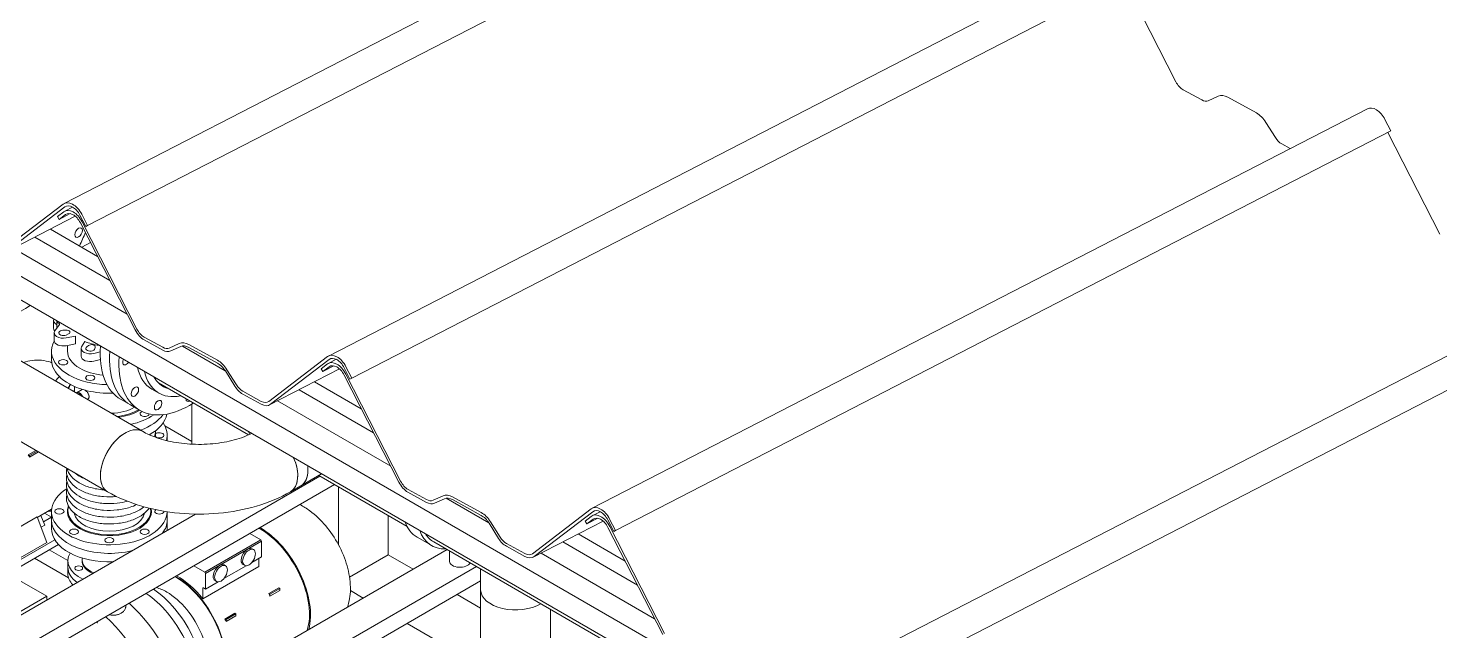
# Model space of a CAD drawing. Header units: millimetres. Extents: x -312439 to 477422, y -331570 to 212570.
# Drawn here: x 399331 to 401416, y 107362 to 108251 of the extents above; entities that cross this region are included whole.
import ezdxf

# ---------------------------------------------------------------- set-up
doc = ezdxf.new("R2010")
doc.units = ezdxf.units.MM

msp = doc.modelspace()

# ---------------------------------------------------------------- linework, layer by layer
at = {"color": 0, "linetype": 'Continuous', "lineweight": 0, "extrusion": (0, 0.816497, 0.57735)}
for p, q in [((396734.042, 109377.832), (401453.538, 106653.03)), ((396734.042, 109342.828), (401489.123, 106597.48)), ((400529.007, 108582.82), (399383.983, 107992.667)), ((399418.447, 107959.88), (400563.471, 108550.033)), ((400919.317, 108357.474), (399774.294, 107767.321)), ((399808.758, 107734.534), (400953.781, 108324.687)), ((400949.325, 108322.39), (401025.923, 108172.525)), ((401036.815, 108160.542), (401064.101, 108145.551)), ((401073.757, 108144.482), (401088.502, 108151.102)), ((401102.684, 108149.531), (401144.964, 108126.302)), ((401308.795, 108132.609), (400163.772, 107542.456)), ((400198.236, 107509.669), (401343.259, 108099.822)), ((401158.833, 108112.462), (401172.837, 108090.046)), ((401334.622, 108116.721), (401343.259, 108099.822)), ((401182.281, 108080.622), (401194.695, 108073.801)), ((401338.961, 108097.607), (401415.684, 107947.496)), ((399382.548, 107991.757), (399295.949, 107925.537)), ((399400.427, 107973.736), (399297.03, 107920.445)), ((399298.466, 107921.355), (399385.065, 107987.575)), ((399383.286, 107980.447), (399374.037, 107973.375)), ((399374.037, 107973.375), (399376.554, 107969.192)), ((399376.554, 107969.192), (399392.971, 107977.654)), ((399376.554, 107969.192), (399385.803, 107976.265)), ((399396.371, 107987.361), (399384.721, 107981.357)), ((399407.152, 107975.44), (399415.789, 107958.541)), ((399418.447, 107959.88), (399409.81, 107976.779)), ((399363.52, 107954.714), (399433.291, 107914.432)), ((399407.89, 107964.13), (399488.763, 107805.898)), ((399491.421, 107807.238), (399410.548, 107965.469)), ((399415.789, 107958.541), (399418.447, 107959.88)), ((399340.639, 107942.921), (399451.42, 107878.962)), ((399422.658, 107935.235), (399409.959, 107927.903)), ((399308.606, 107926.411), (399476.8, 107829.304)), ((401698.556, 107907.58), (400553.533, 107317.427)), ((400587.997, 107284.64), (401733.02, 107874.793)), ((399502.183, 107791.121), (399529.494, 107776.117)), ((399529.599, 107780.264), (399502.314, 107795.255)), ((399554.001, 107785.815), (399539.256, 107779.194)), ((399541.413, 107774.797), (399556.158, 107781.417)), ((399558.505, 107782.132), (399621.784, 107745.598)), ((399568.077, 107780.097), (399610.357, 107756.868)), ((399610.463, 107761.015), (399568.183, 107784.244)), ((399772.858, 107766.411), (399686.259, 107700.191)), ((399622.013, 107745.235), (399636.018, 107722.82)), ((399638.336, 107724.758), (399624.332, 107747.174)), ((399790.561, 107748.299), (399687.341, 107695.099)), ((399688.777, 107696.009), (399775.376, 107762.229)), ((399772.764, 107755.582), (399763.515, 107748.51)), ((399763.515, 107748.51), (399766.032, 107744.327)), ((399766.032, 107744.327), (399782.449, 107752.789)), ((399766.032, 107744.327), (399775.281, 107751.399)), ((399785.805, 107762.473), (399774.199, 107756.492)), ((399797.463, 107750.094), (399806.1, 107733.195)), ((399808.758, 107734.534), (399800.121, 107751.433)), ((399656.121, 107650.77), (399523.145, 107727.544)), ((399753.831, 107729.368), (399822.769, 107689.567)), ((399797.368, 107739.264), (399878.241, 107581.033)), ((399880.899, 107582.372), (399800.026, 107740.604)), ((399806.1, 107733.195), (399808.758, 107734.534)), ((399647.674, 107711.187), (399674.984, 107696.183)), ((399675.065, 107700.343), (399647.78, 107715.334)), ((399730.95, 107717.575), (399840.898, 107654.097)), ((399572.415, 107696.356), (399572.415, 107637.148)), ((399698.917, 107701.065), (399866.278, 107604.439)), ((399532.715, 107664.062), (399572.415, 107641.141)), ((399761.596, 107589.874), (399320.29, 107335.086)), ((399783.25, 107577.373), (399341.943, 107322.584)), ((399733.382, 107575.571), (399764.201, 107593.364)), ((399890.477, 107515.465), (399759.876, 107590.867)), ((399788.949, 107488.938), (399788.949, 107574.082)), ((399891.661, 107566.256), (399918.972, 107551.252)), ((399919.077, 107555.398), (399891.792, 107570.389)), ((399943.479, 107560.949), (399928.734, 107554.329)), ((399930.891, 107549.931), (399945.636, 107556.552)), ((399947.983, 107557.267), (400011.262, 107520.733)), ((399999.941, 107536.149), (399957.661, 107559.379)), ((399957.555, 107555.232), (399999.835, 107532.003)), ((400162.336, 107541.546), (400075.737, 107475.326)), ((400078.255, 107471.144), (400164.854, 107537.364)), ((400175.588, 107537.456), (400163.96, 107531.463)), ((399577.941, 107533.847), (399287.036, 107365.893)), ((399862.571, 107531.577), (399862.571, 107473.619)), ((400011.491, 107520.37), (400025.496, 107497.954)), ((400027.814, 107499.893), (400013.81, 107522.309)), ((400180.102, 107523.467), (400076.819, 107470.234)), ((400162.525, 107530.553), (400153.276, 107523.481)), ((400153.276, 107523.481), (400155.793, 107519.299)), ((400155.793, 107519.299), (400172.21, 107527.76)), ((400155.793, 107519.299), (400165.042, 107526.371)), ((400186.941, 107525.229), (400195.578, 107508.33)), ((400187.129, 107514.236), (400268.002, 107356.005)), ((400198.236, 107509.669), (400189.599, 107526.568)), ((400270.66, 107357.344), (400189.787, 107515.575)), ((399905.107, 107499.947), (399926.76, 107487.445)), ((400143.309, 107504.503), (400212.53, 107464.538)), ((400195.578, 107508.33), (400198.236, 107509.669)), ((399949.406, 107481.443), (399508.099, 107226.654)), ((399805.482, 107440.659), (399862.571, 107473.619)), ((399862.571, 107473.619), (399899.213, 107452.464)), ((400454.683, 107189.72), (399929.822, 107492.749)), ((399953.262, 107464.106), (399953.262, 107479.216)), ((400037.152, 107486.322), (400064.462, 107471.317)), ((400064.543, 107475.478), (400037.258, 107490.469)), ((400088.395, 107476.2), (400256.039, 107379.41)), ((400120.428, 107492.71), (400230.659, 107429.068)), ((399992.712, 107456.439), (399551.406, 107201.651)), ((399999.067, 107435.105), (399573.059, 107189.149)), ((399825.591, 107409.959), (399806.695, 107420.868)), ((399964.173, 107414.959), (399999.067, 107394.813)), ((399999.067, 107309.803), (399890.552, 107372.454))]:
    msp.add_line(p, q, dxfattribs=at)
at = {"color": 5, "linetype": 'Continuous', "lineweight": 0, "extrusion": (0, 0.816497, 0.57735)}
for p, q in [((399368.389, 107808.184), (399368.389, 107819.686)), ((399370.372, 107804.575), (399376.95, 107813.792)), ((399373.141, 107808.455), (399373.141, 107818.849)), ((399376.284, 107815.716), (399374.755, 107816.599)), ((399269.481, 107788.995), (399499.628, 107656.12)), ((399369.252, 107789.958), (399369.252, 107801.46)), ((399381.983, 107805.32), (399386.377, 107805.633)), ((399390.443, 107799.966), (399386.953, 107798.393)), ((399400.754, 107796.635), (399387.053, 107794.027)), ((399387.053, 107782.525), (399400.754, 107785.133)), ((399400.754, 107785.133), (399400.754, 107796.635)), ((399409.708, 107780.947), (399414.226, 107788.857)), ((399365.271, 107774.442), (399365.271, 107761.741)), ((399388.85, 107774.442), (399388.85, 107782.867)), ((399409.027, 107766.994), (399409.027, 107778.496)), ((399417.272, 107780.889), (399419.995, 107782.904)), ((399437.3, 107773.533), (399427.979, 107771.316)), ((399429.811, 107780.556), (399429.269, 107778.019)), ((399437.56, 107762.093), (399427.979, 107759.814)), ((399399.17, 107714.12), (399399.17, 107722.399)), ((399410.321, 107717.885), (399402.241, 107713.22)), ((399418.692, 107703.386), (399418.227, 107703.117)), ((399467.906, 107703.143), (399481.678, 107695.192)), ((399513.517, 107718.535), (399523.824, 107712.584)), ((399217.944, 107699.73), (399448.091, 107566.854)), ((399481.678, 107695.192), (399495.45, 107687.241)), ((399511.141, 107651.864), (399511.141, 107650.384)), ((399518.69, 107655.634), (399518.69, 107650.226)), ((399536.145, 107642.228), (399536.145, 107650.226)), ((399331.012, 107621.561), (399342.174, 107628.005)), ((399331.012, 107621.561), (399332.657, 107620.611)), ((399332.657, 107620.611), (399343.819, 107627.056)), ((399346.19, 107625.687), (399332.657, 107617.874)), ((399332.657, 107617.874), (399332.657, 107620.611)), ((399733.382, 107575.571), (399718.284, 107566.854)), ((399365.445, 107541.058), (399344.269, 107528.832)), ((399365.271, 107529.182), (399355.073, 107535.07)), ((399365.271, 107537.912), (399365.271, 107512.509)), ((399399.262, 107533.074), (399399.262, 107534.949)), ((399502.154, 107533.074), (399502.154, 107534.949)), ((399536.145, 107537.321), (399536.145, 107512.509)), ((399343.884, 107529.823), (399284.83, 107495.727)), ((399343.884, 107529.823), (399358.499, 107492.154)), ((399349.689, 107531.961), (399355.252, 107517.623)), ((399355.252, 107517.623), (399349.832, 107514.494)), ((399364.173, 107528.679), (399353.38, 107522.448)), ((399365.271, 107528.045), (399364.173, 107528.679)), ((399267.48, 107436.713), (399370.19, 107496.013)), ((399674.466, 107495.891), (399591.789, 107448.158)), ((399675.529, 107494.05), (399592.852, 107446.316)), ((399658.292, 107505.229), (399674.466, 107495.891)), ((399674.466, 107495.891), (399675.529, 107494.05)), ((399675.529, 107494.05), (399675.529, 107470.729)), ((399375.655, 107488.939), (399267.48, 107426.485)), ((399358.499, 107492.154), (399299.445, 107458.059)), ((399389.466, 107465.207), (399362.007, 107481.06)), ((399663.667, 107481.415), (399661.541, 107482.642)), ((399390.409, 107439.659), (399340.354, 107468.558)), ((399389.463, 107445.851), (399389.463, 107464.853)), ((399410.286, 107464.853), (399410.286, 107466.353)), ((399575.616, 107457.495), (399591.789, 107448.158)), ((399671.395, 107456.37), (399588.718, 107408.637)), ((399652.867, 107457.645), (399619.766, 107438.534)), ((399622.329, 107457.548), (399620.203, 107458.775)), ((399650.304, 107458.27), (399648.178, 107459.497)), ((399675.529, 107470.729), (399661.104, 107462.401)), ((399671.395, 107468.342), (399671.395, 107456.37)), ((399999.067, 107178.009), (399999.067, 107452.771)), ((399358.523, 107412.562), (399300.945, 107445.805)), ((399591.789, 107448.158), (399592.852, 107446.316)), ((399592.852, 107446.316), (399592.852, 107422.995)), ((399611.529, 107433.778), (399592.852, 107422.995)), ((399608.966, 107434.403), (399606.84, 107435.631)), ((399358.523, 107412.562), (399315.216, 107387.559)), ((399358.523, 107407.166), (399358.523, 107412.562)), ((399588.718, 107424.155), (399588.718, 107408.637)), ((399592.852, 107422.995), (399589.781, 107424.768)), ((399686.285, 107416.444), (399701.049, 107424.968)), ((399686.285, 107416.444), (399687.93, 107415.494)), ((399687.93, 107415.494), (399702.694, 107424.018)), ((399702.694, 107421.28), (399687.93, 107412.757)), ((399687.93, 107412.757), (399687.93, 107415.494)), ((399701.049, 107424.968), (399702.694, 107424.018)), ((399702.694, 107424.018), (399702.694, 107421.28)), ((399475.206, 107399.201), (399475.206, 107399.524)), ((400102.142, 107178.009), (400102.142, 107393.26)), ((399621.325, 107378.939), (399636.089, 107387.463)), ((399621.325, 107378.939), (399622.97, 107377.99)), ((399622.97, 107377.99), (399637.734, 107386.513)), ((399637.734, 107383.776), (399622.97, 107375.252)), ((399622.97, 107375.252), (399622.97, 107377.99)), ((399636.089, 107387.463), (399637.734, 107386.513)), ((399637.734, 107386.513), (399637.734, 107383.776))]:
    msp.add_line(p, q, dxfattribs=at)
at = {"color": 0, "linetype": 'Continuous', "lineweight": 0}
for centre, major_axis, ratio, start_param, end_param in [((401037.267, 108178.24), (9.58, -18.587), 0.60744863, 4.70678719, 5.54908023), ((401064.552, 108163.249), (9.58, -18.587), 0.60744863, 5.54908023, 6.25043545), ((401102.021, 108123.539), (-14.069, 27.297), 0.60744863, 5.54908023, 6.25043545), ((401144.301, 108100.31), (14.069, -27.297), 0.60744863, 1.70613235, 2.40748757), ((401320.62, 108109.666), (-11.825, 22.942), 0.60744863, 4.70678719, 6.28318531), ((401182.732, 108098.32), (9.58, -18.587), 0.60744863, 4.84772501, 5.54908023), ((399395.808, 107969.725), (-11.825, 22.942), 0.60744863, 4.70678719, 6.39137326), ((399396.546, 107958.415), (-11.825, 22.942), 0.60744863, 4.70678719, 6.39137326), ((399395.808, 107969.725), (-9.58, 18.587), 0.60744863, 4.70678719, 6.39137326), ((399396.546, 107958.415), (-9.58, 18.587), 0.60744863, 4.70678719, 6.39137326), ((399324.271, 107956.859), (73.953, 128.091), 0.57735027, 4.83280213, 4.98159816), ((399502.766, 107812.953), (-9.58, 18.587), 0.60744863, 1.56519454, 2.40748757), ((399502.766, 107812.953), (11.825, -22.942), 0.60744863, 4.70678719, 5.54770445), ((399567.52, 107758.252), (-14.069, 27.297), 0.60744863, 5.54908023, 6.25043545), ((399530.051, 107797.962), (11.825, -22.942), 0.60744863, 5.54907959, 6.25043608), ((399530.051, 107797.962), (9.58, -18.587), 0.60744863, 5.54908023, 6.25043545), ((399567.52, 107758.252), (-11.825, 22.942), 0.60744863, 5.54908023, 6.25043545), ((399786.119, 107744.379), (-11.825, 22.942), 0.60744863, 4.70678719, 6.39137326), ((399786.119, 107744.379), (-9.58, 18.587), 0.60744863, 4.70678719, 6.39137326), ((399609.8, 107735.023), (11.825, -22.942), 0.60744863, 1.70613235, 2.40748757), ((399609.8, 107735.023), (-14.069, 27.297), 0.60744863, 4.84772501, 5.54908023), ((399786.024, 107733.549), (-11.825, 22.942), 0.60744863, 4.70678719, 6.39137326), ((399786.024, 107733.549), (-9.58, 18.587), 0.60744863, 4.70678719, 6.39137326), ((399648.231, 107733.032), (11.825, -22.942), 0.60744863, 4.84772437, 5.54908086), ((399648.231, 107733.032), (-9.58, 18.587), 0.60744863, 1.70613235, 2.40748757), ((399569.403, 107707.319), (3.889, 6.736), 0.57735027, 2.37697695, 3.90620835), ((399675.516, 107718.041), (11.825, -22.942), 0.60744863, 5.550456, 6.39137326), ((399675.516, 107718.041), (9.58, -18.587), 0.60744863, 5.54908023, 6.39137326), ((399726.631, 107724.557), (-52.64, -91.175), 0.57735027, 5.83387259, 5.89580659), ((399892.244, 107588.087), (11.825, -22.942), 0.60744863, 4.70678719, 5.54770445), ((399892.244, 107588.087), (-9.58, 18.587), 0.60744863, 1.56519454, 2.40748757), ((399956.998, 107533.387), (-14.069, 27.297), 0.60744863, 5.54908023, 6.25043545), ((399956.998, 107533.387), (-11.825, 22.942), 0.60744863, 5.54908023, 6.25043545), ((399919.529, 107573.097), (11.825, -22.942), 0.60744863, 5.54907959, 6.25043608), ((399919.529, 107573.097), (9.58, -18.587), 0.60744863, 5.54908023, 6.25043545), ((399999.278, 107510.158), (-14.069, 27.297), 0.60744863, 4.84772501, 5.54908023), ((400175.597, 107519.514), (-11.825, 22.942), 0.60744863, 4.70678719, 6.39137326), ((400175.597, 107519.514), (-9.58, 18.587), 0.60744863, 4.70678719, 6.39137326), ((399957.747, 107591.122), (-52.64, -91.175), 0.57735027, 5.83387259, 6.28318531), ((399999.278, 107510.158), (11.825, -22.942), 0.60744863, 1.70613235, 2.40748757), ((400175.785, 107508.521), (-11.825, 22.942), 0.60744863, 4.70678719, 6.39137326), ((400175.785, 107508.521), (-9.58, 18.587), 0.60744863, 4.70678719, 6.39137326), ((399673.211, 107427.794), (-51.65, 89.461), 0.57735027, 5.49778714, 5.51818662), ((399979.4, 107578.62), (-52.64, -91.175), 0.57735027, 5.83387259, 6.62595723), ((399979.4, 107578.62), (49.578, 85.871), 0.57735027, 2.84515021, 3.14159265), ((400037.709, 107508.167), (11.825, -22.942), 0.60744863, 4.84772437, 5.54908086), ((400037.709, 107508.167), (-9.58, 18.587), 0.60744863, 1.70613235, 2.40748757), ((400064.994, 107493.176), (9.58, -18.587), 0.60744863, 5.54908023, 6.39137326), ((399968.574, 107464.106), (-15.311, 0), 0.57735027, 0, 2.88158741), ((400064.994, 107493.176), (11.825, -22.942), 0.60744863, 5.550456, 6.39137326), ((399549.861, 107356.578), (-51.095, 88.499), 0.57735027, 5.49778714, 5.52957677), ((399549.861, 107356.578), (-51.65, 89.461), 0.57735027, 5.49778714, 5.51818662)]:
    msp.add_ellipse(centre, major_axis=major_axis, ratio=ratio, start_param=start_param, end_param=end_param, dxfattribs=at)
msp.add_ellipse((399405.282, 107949.624), major_axis=(-3.889, -6.736), ratio=0.57735027, dxfattribs=at)
at = {"color": 5, "linetype": 'Continuous', "lineweight": 0}
for centre, major_axis, start_param, end_param in [((399324.271, 107956.859), (73.953, 128.091), 3.49295824, 4.0163905), ((399382.794, 107819.686), (-14.405, 0), 6.04458572, 7.11962523), ((399382.794, 107808.184), (-14.405, 0), 0, 0.49620014), ((399378.653, 107818.849), (-5.512, 0), 6.19446271, 7.06858347), ((399374.119, 107814.466), (3.062, 0), 5.89239761, 7.06858347), ((399450.708, 107774.442), (-85.437, 0), 5.9753277, 7.46128255), ((399382.808, 107801.46), (-13.556, 0), 5.87376873, 8.17248894), ((399382.808, 107789.958), (-13.556, 0), 0, 1.88930363), ((399382.808, 107801.46), (-6.737, 0), 4.83515448, 8.51661272), ((399387.052, 107802.475), (5.512, 0), 5.37502007, 7.97674713), ((399450.708, 107817.698), (61.857, 0), 4.08161043, 4.46630435), ((399450.708, 107774.442), (61.857, 0), 3.14159265, 3.92699082), ((399422.583, 107778.496), (-13.556, 0), 5.96467801, 8.26339821), ((399422.583, 107766.994), (-13.556, 0), 0, 1.98021291), ((399422.583, 107778.496), (-6.737, 0), 5.62055264, 9.30201088), ((399424.341, 107780.946), (5.512, 0), 6.16041823, 8.76214529), ((399541.86, 107831.234), (73.953, 128.091), 2.2667948, 3.14159265), ((399555.631, 107823.283), (73.953, 128.091), 2.2667948, 3.14159265), ((399569.403, 107815.332), (73.953, 128.091), 2.2667948, 3.97765017), ((399450.708, 107761.741), (85.437, 0), 3.14159265, 4.3196899), ((399450.708, 107774.442), (61.857, 0), 3.92699082, 4.56389575), ((399475.86, 107761.326), (3.889, 6.736), 1.73716464, 2.35619449), ((399475.86, 107761.326), (3.889, 6.736), 2.35619449, 4.54602067), ((399569.403, 107815.332), (55.886, 96.797), 2.58380564, 3.14159265), ((399579.71, 107809.382), (55.886, 96.797), 2.58380564, 3.6213146), ((399450.708, 107712.134), (85.437, 0), 2.61472126, 2.76562229), ((399450.708, 107712.134), (62.164, 0), 2.76310897, 2.93511546), ((399450.708, 107712.934), (-61.184, 0), 5.92874649, 6.106607), ((399450.708, 107774.442), (-85.437, 0), 1.17809725, 1.53019899), ((399579.71, 107809.382), (50.068, 86.72), 2.81463148, 3.28160648), ((399450.708, 107712.934), (52.364, 0), 2.96365333, 3.08800774), ((399406.426, 107705.97), (4.186, -7.25), 1.40330557, 3.30908341), ((399406.426, 107705.97), (-3.261, 5.649), 4.76529229, 6.230282), ((399450.708, 107761.741), (85.437, 0), 4.3196899, 4.77645713), ((399450.708, 107712.934), (52.364, 0), 4.7659739, 5.50103296), ((399450.708, 107712.934), (-61.184, 0), 1.74737463, 2.35897244), ((399450.708, 107712.134), (62.164, 0), 4.91886618, 5.51628602), ((399502.892, 107682.005), (6.798, 0), 2.14821522, 6.20897138), ((399450.708, 107686.731), (-85.437, 0), 2.33238405, 3.0362758), ((399473.86, 107611.487), (25.769, 44.633), 0, 3.14159265), ((399473.86, 107611.487), (-25.769, -44.633), 3.14159265, 5.49778714), ((399450.708, 107712.134), (85.437, 0), 5.08835934, 5.59012437), ((399450.708, 107699.433), (85.437, 0), 5.28006548, 5.89339048), ((399450.708, 107699.433), (-85.437, 0), 2.13847283, 2.75179783), ((399450.708, 107650.226), (85.437, 0), 6.12556874, 6.66222361), ((399450.708, 107655.634), (-67.982, 0), 2.94311323, 3.1720797), ((399450.708, 107650.226), (-67.982, 0), 3.07120212, 3.14159265), ((399524.508, 107650.226), (6.798, 0), 3.66087229, 3.92699082), ((399524.508, 107650.226), (6.798, 0), 3.92699082, 8.88118496), ((399271.831, 107606.292), (-51.65, 89.461), 4.51377239, 4.55328063), ((399692.515, 107611.487), (-25.769, 44.633), 3.14159265, 4.51280459), ((399692.515, 107611.487), (25.769, -44.633), 0.78539816, 1.37121193), ((399707.614, 107620.204), (-25.769, 44.633), 3.14159265, 4.06601627), ((399707.614, 107620.204), (25.769, -44.633), 0, 0.78539816), ((399707.614, 107620.204), (25.769, -44.633), 0.78539816, 0.92442362), ((399473.86, 107611.487), (-25.769, -44.633), 5.49778714, 6.28318531), ((399692.515, 107611.487), (25.769, -44.633), 0, 0.78539816), ((399450.708, 107537.912), (85.437, 0), 2.40088063, 6.2712151), ((399317.938, 107632.911), (-52.761, 91.385), 2.93603527, 3.04372841), ((399450.708, 107537.912), (62.164, 0), 2.91551375, 6.39465092), ((399450.708, 107538.712), (61.184, 0), 2.95808865, 6.37964791), ((399450.708, 107538.712), (52.364, 0), 3.24907876, 6.1756992), ((399524.508, 107537.912), (6.798, 0), 2.45870537, 6.33022918), ((399450.708, 107525.211), (85.437, 0), 3.14159265, 5.11929145), ((399450.708, 107525.211), (-85.437, 0), 0, 1.97769879), ((399450.708, 107525.211), (85.437, 0), 5.87628284, 6.28318531), ((399450.708, 107525.211), (-85.437, 0), 2.73469019, 3.14159265), ((399450.708, 107512.509), (85.437, 0), 3.14159265, 4.77074359), ((399450.708, 107512.509), (85.437, 0), 6.2248307, 6.28318531), ((399673.211, 107427.794), (-51.65, 89.461), 3.62140158, 5.49778714), ((399673.211, 107427.794), (-52.761, 91.385), 3.66040698, 5.49650029), ((399450.708, 107464.853), (61.245, 0), 2.8127932, 4.01637387), ((399654.86, 107471.07), (6.681, 11.572), 0, 2.35619449), ((399450.708, 107455.352), (61.245, 0), 3.14159265, 3.82608374), ((399450.708, 107466.353), (40.422, 0), 3.02909164, 4.10869214), ((399450.708, 107464.853), (40.422, 0), 3.14159265, 3.92699082), ((399613.521, 107447.203), (6.681, 11.572), 0, 2.35619449), ((399654.86, 107471.07), (6.681, 11.572), 2.35619449, 3.14159265), ((399450.708, 107445.851), (61.245, 0), 3.14159265, 3.63199492), ((399450.708, 107464.853), (40.422, 0), 3.92699082, 4.06265518), ((399549.861, 107356.578), (-51.65, 89.461), 3.62140158, 5.49778714), ((399549.861, 107356.578), (-51.095, 88.499), 3.60007472, 5.49778714), ((399551.514, 107357.533), (-51.65, 89.461), 4.96337195, 5.51818662), ((399613.521, 107447.203), (6.681, 11.572), 2.35619449, 3.14159265), ((399498.66, 107327.017), (-57.417, 99.449), 3.78844008, 5.41856645), ((399509.29, 107333.154), (-57.417, 99.449), 3.78844008, 5.41856645), ((399535.392, 107348.225), (-43.226, 74.87), 5.49778714, 5.75152971), ((399535.392, 107348.225), (-43.226, 74.87), 3.47893745, 5.49778714), ((399589.781, 107423.541), (-0.752, 1.302), 5.49778714, 7.06858347), ((399627.104, 107401.174), (-51.65, 89.461), 4.51377239, 4.55328063), ((400050.604, 107422.178), (-51.538, 0), 0, 2.37609433), ((399448.032, 107293.673), (-81.089, 140.45), 4.13830375, 5.21470811), ((399439.571, 107273.45), (-59.059, 102.294), 5.57192362, 5.59675158), ((399413.387, 107273.671), (-81.089, 140.45), 4.13830375, 5.21470811), ((399562.144, 107363.67), (-51.65, 89.461), 4.51377239, 4.55328063)]:
    msp.add_ellipse(centre, major_axis=major_axis, ratio=0.57735027, start_param=start_param, end_param=end_param, dxfattribs=at)
for centre, major_axis in [((399382.525, 107758.137), (-6.798, 0)), ((399422.466, 107735.077), (-6.798, 0)), ((399488.393, 107714.554), (3.889, 6.736)), ((399522.632, 107694.786), (3.889, 6.736)), ((399376.908, 107537.912), (6.798, 0)), ((399398.523, 107507.783), (6.798, 0)), ((399450.708, 107495.304), (6.798, 0)), ((399502.892, 107507.783), (6.798, 0)), ((399656.986, 107469.842), (6.681, 11.572)), ((399405.441, 107454.028), (5.818, 0)), ((399615.647, 107445.976), (6.681, 11.572))]:
    msp.add_ellipse(centre, major_axis=major_axis, ratio=0.57735027, dxfattribs=at)
for points, knots in [([(399365.56, 107757.689), (399365.079, 107757.851), (399364.598, 107758.009), (399355.215, 107760.973), (399345.815, 107762.156), (399332.184, 107760.327), (399327.928, 107759.233), (399323.863, 107757.598)], [4.91715408, 4.91715408, 4.91715408, 4.91715408, 4.935038341, 4.935038341, 5.264652273, 5.264652273, 5.415883949, 5.415883949, 5.415883949, 5.415883949]), ([(399418.692, 107703.386), (399418.985, 107703.555), (399419.262, 107703.773), (399419.756, 107704.302), (399419.971, 107704.613), (399420.32, 107705.307), (399420.452, 107705.69), (399420.627, 107706.501), (399420.668, 107706.928), (399420.668, 107707.788), (399420.627, 107708.25), (399420.452, 107709.206), (399420.32, 107709.7), (399419.971, 107710.69), (399419.756, 107711.186), (399419.262, 107712.148), (399418.985, 107712.615), (399418.399, 107713.489), (399418.071, 107713.926), (399417.367, 107714.767), (399416.99, 107715.17), (399416.215, 107715.914), (399415.817, 107716.255), (399415.228, 107716.704), (399415.035, 107716.842), (399414.844, 107716.97)], [30.95046503, 30.95046503, 30.95046503, 30.95046503, 33.52971182, 33.52971182, 36.10895862, 36.10895862, 38.68820541, 38.68820541, 41.2674522, 41.2674522, 43.84669899, 43.84669899, 46.42594578, 46.42594578, 49.00519257, 49.00519257, 51.58443936, 51.58443936, 54.1636241, 54.1636241, 56.74280883, 56.74280883, 59.32199356, 59.32199356, 60.59316557, 60.59316557, 60.59316557, 60.59316557]), ([(399499.628, 107656.12), (399505.45, 107652.759), (399512.595, 107649.489), (399529.286, 107643.736), (399538.934, 107641.3), (399559.797, 107637.866), (399571.057, 107636.926), (399593.772, 107636.836), (399605.225, 107637.712), (399626.751, 107641.125), (399636.837, 107643.642), (399651.295, 107648.637), (399656.387, 107650.767), (399660.907, 107653.002)], [1.57079633, 1.57079633, 1.57079633, 1.57079633, 1.81792283, 1.81792283, 2.07840546, 2.07840546, 2.34935437, 2.34935437, 2.62419332, 2.62419332, 2.8954114, 2.8954114, 3.064285, 3.064285, 3.064285, 3.064285]), ([(399387.746, 107601.694), (399387.049, 107598.102), (399387.205, 107594.414), (399389.288, 107586.959), (399391.372, 107583.229), (399397.386, 107576.19), (399401.438, 107572.921), (399411.094, 107567.269), (399416.735, 107564.91), (399428.95, 107561.379), (399435.521, 107560.206), (399448.56, 107559.17), (399455.008, 107559.234), (399461.298, 107559.862)], [0.67379608, 0.67379608, 0.67379608, 0.67379608, 0.94527954, 0.94527954, 1.24360278, 1.24360278, 1.56390403, 1.56390403, 1.8920444, 1.8920444, 2.21939584, 2.21939584, 2.52751948, 2.52751948, 2.52751948, 2.52751948]), ([(399388.02, 107601.536), (399388.076, 107601.311), (399388.135, 107601.087), (399389.288, 107596.96), (399391.372, 107593.231), (399397.386, 107586.191), (399401.438, 107582.922), (399411.094, 107577.27), (399416.735, 107574.911), (399428.95, 107571.381), (399435.521, 107570.207), (399442.608, 107569.644), (399442.979, 107569.616), (399443.351, 107569.591)], [0.92817676, 0.92817676, 0.92817676, 0.92817676, 0.94527954, 0.94527954, 1.24360278, 1.24360278, 1.56390403, 1.56390403, 1.8920444, 1.8920444, 2.21939584, 2.21939584, 2.23745554, 2.23745554, 2.23745554, 2.23745554]), ([(399387.857, 107592.231), (399387.038, 107588.469), (399387.156, 107584.59), (399389.288, 107576.958), (399391.372, 107573.228), (399397.386, 107566.189), (399401.438, 107562.919), (399411.094, 107557.268), (399416.735, 107554.909), (399428.95, 107551.378), (399435.521, 107550.205), (399448.932, 107549.139), (399455.768, 107549.243), (399467.58, 107550.551), (399472.634, 107551.505), (399477.415, 107552.817)], [0.66022736, 0.66022736, 0.66022736, 0.66022736, 0.94527954, 0.94527954, 1.24360278, 1.24360278, 1.56390403, 1.56390403, 1.8920444, 1.8920444, 2.21939584, 2.21939584, 2.5456685, 2.5456685, 2.79986401, 2.79986401, 2.79986401, 2.79986401]), ([(399387.857, 107582.229), (399387.038, 107578.468), (399387.156, 107574.589), (399389.288, 107566.957), (399391.372, 107563.227), (399397.386, 107556.187), (399401.438, 107552.918), (399411.094, 107547.266), (399416.735, 107544.908), (399428.95, 107541.377), (399435.521, 107540.203), (399448.932, 107539.138), (399455.768, 107539.241), (399469.049, 107540.712), (399475.492, 107542.078), (399484.827, 107545.134), (399488.064, 107546.439), (399491.079, 107547.915)], [0.66022736, 0.66022736, 0.66022736, 0.66022736, 0.94527954, 0.94527954, 1.24360278, 1.24360278, 1.56390403, 1.56390403, 1.8920444, 1.8920444, 2.21939584, 2.21939584, 2.5456685, 2.5456685, 2.87204299, 2.87204299, 3.05962799, 3.05962799, 3.05962799, 3.05962799]), ([(399398.363, 107595.564), (399400.662, 107593.562), (399403.268, 107591.711), (399409.259, 107588.198), (399412.694, 107586.569), (399416.366, 107585.171)], [1.370789681, 1.370789681, 1.370789681, 1.370789681, 1.563028144, 1.563028144, 1.772951858, 1.772951858, 1.772951858, 1.772951858]), ([(399387.857, 107572.228), (399387.038, 107568.467), (399387.156, 107564.588), (399389.288, 107556.955), (399391.372, 107553.226), (399397.386, 107546.186), (399401.438, 107542.917), (399411.094, 107537.265), (399416.735, 107534.906), (399428.95, 107531.376), (399435.521, 107530.202), (399448.932, 107529.136), (399455.768, 107529.24), (399469.049, 107530.711), (399475.492, 107532.077), (399487.369, 107535.966), (399492.799, 107538.49), (399498.983, 107542.502), (399500.443, 107543.558), (399501.806, 107544.665)], [0.66022736, 0.66022736, 0.66022736, 0.66022736, 0.94527954, 0.94527954, 1.24360278, 1.24360278, 1.56390403, 1.56390403, 1.8920444, 1.8920444, 2.21939584, 2.21939584, 2.5456685, 2.5456685, 2.87204299, 2.87204299, 3.19962738, 3.19962738, 3.3088741, 3.3088741, 3.3088741, 3.3088741]), ([(399387.857, 107562.227), (399387.038, 107558.465), (399387.156, 107554.586), (399389.288, 107546.954), (399391.372, 107543.224), (399397.386, 107536.185), (399401.438, 107532.916), (399411.094, 107527.264), (399416.735, 107524.905), (399428.95, 107521.374), (399435.521, 107520.201), (399448.932, 107519.135), (399455.768, 107519.239), (399469.049, 107520.709), (399475.492, 107522.076), (399487.369, 107525.964), (399492.799, 107528.489), (399502.079, 107534.508), (399505.932, 107538.004), (399508.954, 107542.136), (399509.143, 107542.404), (399509.328, 107542.673)], [0.66022736, 0.66022736, 0.66022736, 0.66022736, 0.94527954, 0.94527954, 1.24360278, 1.24360278, 1.56390403, 1.56390403, 1.8920444, 1.8920444, 2.21939584, 2.21939584, 2.5456685, 2.5456685, 2.87204299, 2.87204299, 3.19962738, 3.19962738, 3.52747854, 3.52747854, 3.55004433, 3.55004433, 3.55004433, 3.55004433]), ([(399448.091, 107566.854), (399463.587, 107557.907), (399480.558, 107550.892), (399516.342, 107540.365), (399535.161, 107536.868), (399573.454, 107533.366), (399592.921, 107533.366), (399631.214, 107536.868), (399650.033, 107540.365), (399685.817, 107550.892), (399702.788, 107557.907), (399718.284, 107566.854)], [1.57079633, 1.57079633, 1.57079633, 1.57079633, 1.88495559, 1.88495559, 2.19911486, 2.19911486, 2.51327412, 2.51327412, 2.82743339, 2.82743339, 3.14159265, 3.14159265, 3.14159265, 3.14159265]), ([(399802.294, 107396.507), (399802.624, 107397.435), (399802.934, 107398.37), (399805.854, 107407.819), (399806.902, 107416.826), (399806.542, 107436.4), (399804.798, 107447.049), (399798.748, 107468.212), (399794.432, 107478.721), (399783.759, 107498.611), (399777.426, 107507.998), (399763.176, 107524.961), (399755.256, 107532.526), (399742.047, 107542.219), (399737.144, 107545.272), (399732.082, 107547.831)], [2.81268174, 2.81268174, 2.81268174, 2.81268174, 2.84757963, 2.84757963, 3.16309227, 3.16309227, 3.51810087, 3.51810087, 3.8731389, 3.8731389, 4.22436076, 4.22436076, 4.57771845, 4.57771845, 4.77455908, 4.77455908, 4.77455908, 4.77455908]), ([(399475.206, 107399.201), (399475.206, 107399.166), (399475.206, 107399.131), (399475.201, 107398.533), (399475.162, 107397.962), (399475.006, 107396.822), (399474.891, 107396.251), (399474.58, 107395.123), (399474.385, 107394.564), (399473.917, 107393.472), (399473.644, 107392.939), (399473.022, 107391.907), (399472.673, 107391.408), (399471.905, 107390.455), (399471.487, 107390), (399470.589, 107389.144), (399470.11, 107388.741), (399469.103, 107387.994), (399468.575, 107387.649), (399468.03, 107387.334)], [-30.43918676, -30.43918676, -30.43918676, -30.43918676, -30.2040423, -30.2040423, -26.42853701, -26.42853701, -22.65303172, -22.65303172, -18.87752644, -18.87752644, -15.10202115, -15.10202115, -11.32651586, -11.32651586, -7.55101057, -7.55101057, -3.77550529, -3.77550529, 0, 0, 0, 0]), ([(399433.385, 107373.2), (399432.836, 107373.47), (399432.305, 107373.753), (399431.678, 107374.116), (399431.56, 107374.186), (399431.443, 107374.257)], [-60.75425767, -60.75425767, -60.75425767, -60.75425767, -56.94127463, -56.94127463, -56.03927562, -56.03927562, -56.03927562, -56.03927562]), ([(399468.03, 107387.334), (399467.485, 107387.02), (399466.906, 107386.725), (399465.685, 107386.186), (399465.044, 107385.942), (399463.709, 107385.51), (399463.015, 107385.322), (399461.587, 107385.007), (399460.852, 107384.88), (399459.354, 107384.689), (399458.59, 107384.624), (399457.047, 107384.554), (399456.267, 107384.549), (399454.705, 107384.597), (399453.923, 107384.65), (399452.373, 107384.805), (399451.604, 107384.909), (399450.66, 107385.065), (399450.47, 107385.098), (399450.279, 107385.132)], [0, 0, 0, 0, 3.77550529, 3.77550529, 7.55101057, 7.55101057, 11.32651586, 11.32651586, 15.10202115, 15.10202115, 18.87752644, 18.87752644, 22.65303172, 22.65303172, 26.42853701, 26.42853701, 30.2040423, 30.2040423, 31.15073493, 31.15073493, 31.15073493, 31.15073493])]:
    msp.add_open_spline(points, degree=3, knots=knots, dxfattribs=at)
msp.add_open_spline([(399410.859, 107718.107), (399410.664, 107718.055), (399410.484, 107717.979), (399410.321, 107717.885)], degree=3, dxfattribs=at)

doc.saveas('drawing.dxf')
